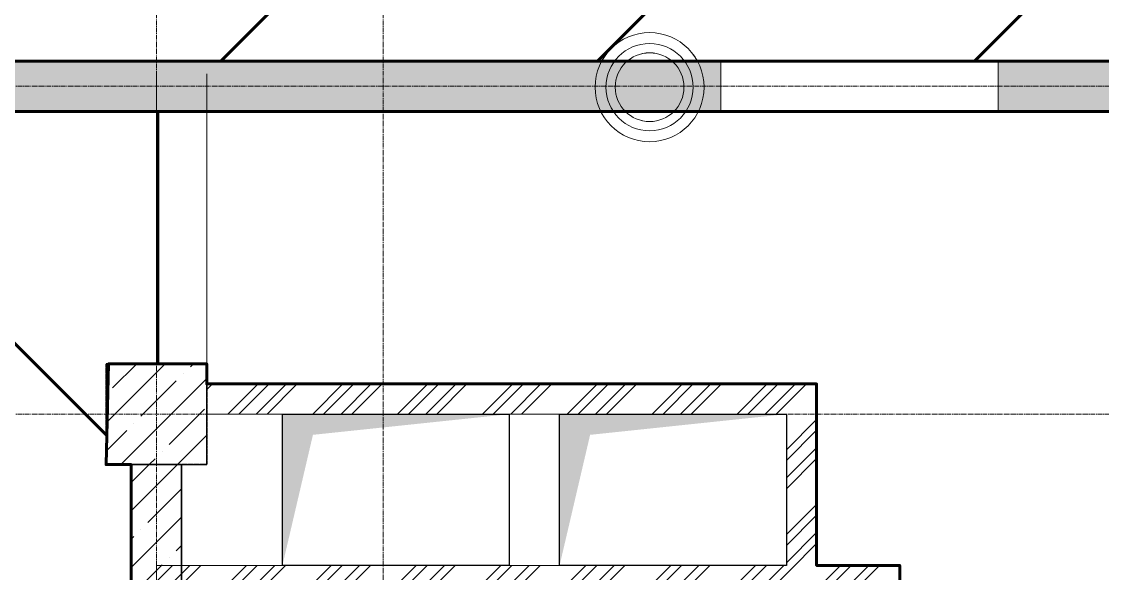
# Model space of a CAD drawing. Header units: millimetres. Extents: x 470010 to 1231400, y -134005 to 421770.
# Drawn here: x 699939 to 704228, y -7043 to -4855 of the extents above; entities that cross this region are included whole.
import ezdxf
from ezdxf.enums import TextEntityAlignment as Align

# ---------------------------------------------------------------- set-up
doc = ezdxf.new("R2010")
doc.units = ezdxf.units.MM
doc.linetypes.add('CENTER2', pattern=[28.575, 19.05, -3.175, 3.175, -3.175])
doc.linetypes.add('HIDDEN2', pattern=[4.7625, 3.175, -1.5875])
doc.layers.get('Defpoints').update_dxf_attribs({"color": 140})
for name, color, linetype, lineweight in [('0) шп потолок', 3, 'Continuous', 60), ('АР_Колонны', 70, 'Continuous', 30), ('АР_Стены ЖБ', 7, 'Continuous', 35), ('АР_Стены кирпич', 32, 'Continuous', 20), ('АР_Стены ПЕНОблок', 52, 'Continuous', 20), ('АР_Штриховка', 8, 'Continuous', 0)]:
    doc.layers.add(name, color=color, linetype=linetype, lineweight=lineweight)
doc.layers.add('АР_Делит', color=120, linetype='Continuous', lineweight=0, plot=False)
doc.layers.add('РД_Проем', color=230, linetype='Continuous', lineweight=0, plot=False)
doc.layers.add('РД_Оси_100', color=7, linetype='Continuous', lineweight=0, true_color=0x525252)
doc.layers.add('РД_проем_инж перемыч_подсчет', color=50, linetype='Continuous', plot=False)
doc.styles.add('style1', font='ARIALN.TTF')
pattern_1 = [(45, (602274.53, -216024.5), (-168.3798, 168.3798), []), (45, (602386.78, -216024.5), (-168.3798, 168.3798), [])]
pattern_2 = [(45, (-63444.08, -115658.25), (-168.3798, 168.3798), []), (45, (-63331.83, -115658.25), (-168.3798, 168.3798), [])]

# ---------------------------------------------------------------- blocks, each defined once
blk = doc.blocks.new('СОШ_2200_АР_ОСИ_М100_28.05.24')
at = {"layer": 'АР_Делит', "color": 251, "linetype": 'CENTER2', "true_color": 0x636466}
blk.add_line((-5954.958, 87200), (47367.08, 87200), dxfattribs=at)
at = {"layer": 'РД_Оси_100', "color": 251, "linetype": 'CENTER2', "true_color": 0x636466}
for p, q in [((27600, -6155), (27600, 139938.679)), ((-5954.958, 88500), (119910, 88500))]:
    blk.add_line(p, q, dxfattribs=at)
blk.add_lwpolyline([(28500, -6155), (28500, 139938.679)], dxfattribs=at)
blk = doc.blocks.new('A$C9108343f')
at = {"layer": 'АР_Штриховка', "linetype": 'Continuous', "lineweight": 0, "true_color": 0x000000}
h = blk.add_hatch(dxfattribs=at)
h.set_pattern_fill('AR-CONC', color=18, angle=45, style=0)
h.set_pattern_definition([(95, (-63444.08, -115658.25), (140.09465, 117.55338), [19.05, -209.55]), (40, (-63444.08, -115658.25), (-160.01845, 110.17673), [15.24, -167.64058]), (145.451445, (-63432.4, -115648.45), (-19.9238, 227.7301), [16.19001, -178.09024]), (91.1842, (-63480, -115622.33), (221.41024, 161.95341), [28.575, -314.325]), (141.63556, (-63461.55, -115608.83), (-7.08662, 342.82676), [24.28502, -267.1356]), (36.18415, (-63480, -115622.33), (-7.08662, 342.82676), [22.85997, -251.45973]), (66, (-63453.06, -115613.35), (179.51998, 34.89515), [19.05, -209.55]), (11, (-63453.06, -115613.35), (-86.53993, 173.9412), [15.24, -167.64]), (116.451445, (-63438.1, -115610.44), (92.98005, 208.83634), [16.19001, -178.08994]), (82.5, (-63444.08, -115658.25), (-57.605469, 61.973414), [0, -165.608, 0, -170.18, 0, -168.275]), (52.5, (-63444.08, -115658.25), (-23.589727, 118.087), [0, -97.028, 0, -161.798, 0, -64.135]), (12.5, (-63484.135, -115698.3), (99.927863, 91.826196), [0, -63.5, 0, -198.12, 0, -262.89]), (2.5, (-63502.1, -115716.26), (86.763904, 122.72239), [0, -82.55, 0, -131.572, 0, -186.69])])
h.paths.add_polyline_path([(31355, 95355), (31555, 95155), (34955, 95155), (34955, 95355)], flags=0)
h.paths.add_polyline_path([(34955, 95355), (34955, 95155), (36995, 95155), (36995, 95355)], flags=0)
h.paths.add_polyline_path([(38095, 95355), (38095, 95155), (40505, 95155), (40505, 95355)], flags=0)
h.paths.add_polyline_path([(40505, 95355), (40505, 95155), (41005, 95155), (41005, 95355)], flags=0)
h.paths.add_polyline_path([(41005, 95355), (41005, 95155), (42405, 95155), (42405, 95355)], flags=0)
h.paths.add_polyline_path([(43505, 95355), (43505, 95155), (43705, 95155), (43705, 95355)], flags=0)
h.paths.add_polyline_path([(43705, 95355), (43705, 95155), (43965, 95155), (43965, 95355)], flags=0)
h.paths.add_polyline_path([(45065, 95355), (45065, 95155), (46505, 95155), (46505, 95355)], flags=0)
h.paths.add_polyline_path([(46505, 95355), (46505, 95155), (47055, 95155), (47055, 95355)], flags=0)
h.paths.add_polyline_path([(48155, 95355), (48155, 95155), (48205, 95155), (48205, 95355)], flags=0)
h.paths.add_polyline_path([(48205, 95355), (48205, 95155), (52655, 95155), (52655, 95355)], flags=0)
h = blk.add_hatch(dxfattribs=at)
h.set_pattern_fill('AR-CONC', color=18, angle=45, style=0)
h.set_pattern_definition([(95, (-63444.08, -115658.25), (140.09465, 117.55338), [19.05, -209.55]), (40, (-63444.08, -115658.25), (-160.01845, 110.17673), [15.24, -167.64058]), (145.451445, (-63432.4, -115648.45), (-19.9238, 227.7301), [16.19001, -178.09024]), (91.1842, (-63480, -115622.33), (221.41024, 161.95341), [28.575, -314.325]), (141.63556, (-63461.55, -115608.83), (-7.08662, 342.82676), [24.28502, -267.1356]), (36.18415, (-63480, -115622.33), (-7.08662, 342.82676), [22.85997, -251.45973]), (66, (-63453.06, -115613.35), (179.51998, 34.89515), [19.05, -209.55]), (11, (-63453.06, -115613.35), (-86.53993, 173.9412), [15.24, -167.64]), (116.451445, (-63438.1, -115610.44), (92.98005, 208.83634), [16.19001, -178.08994]), (82.5, (-63444.08, -115658.25), (-57.605469, 61.973414), [0, -165.608, 0, -170.18, 0, -168.275]), (52.5, (-63444.08, -115658.25), (-23.589727, 118.087), [0, -97.028, 0, -161.798, 0, -64.135]), (12.5, (-63484.135, -115698.3), (99.927863, 91.826196), [0, -63.5, 0, -198.12, 0, -262.89]), (2.5, (-63502.1, -115716.26), (86.763904, 122.72239), [0, -82.55, 0, -131.572, 0, -186.69])])
h.paths.add_polyline_path([(34755, 94154), (34955, 94154), (34955, 94155), (34755, 94155)], flags=0)
h = blk.add_hatch(dxfattribs=at)
h.set_pattern_fill('ANSI32', color=18, scale=25, style=0)
h.set_pattern_definition([(45, (-63444.08, -115658.25), (-168.3798, 168.3798), []), (45, (-63331.83, -115658.25), (-168.3798, 168.3798), [])])
h.paths.add_polyline_path([(34955, 94075), (34955, 93955), (37255, 93955), (37375, 94075)], flags=0)
h = blk.add_hatch(dxfattribs=at)
h.set_pattern_fill('ANSI32', color=18, scale=25, angle=-360, style=0)
h.set_pattern_definition(pattern_2)
h.paths.add_polyline_path([(37375, 94075), (37255, 93955), (37255, 93355), (37295, 93325), (37375, 93355)], flags=0)
h = blk.add_hatch(dxfattribs=at)
h.set_pattern_fill('ANSI32', color=18, scale=25, angle=360, style=0)
h.set_pattern_definition(pattern_2)
h.paths.add_polyline_path([(37705, 93235), (37705, 93355), (37375, 93355), (37295, 93325), (37255, 93235)], flags=0)
h.paths.add_polyline_path([(37255, 93235), (37295, 93325), (37255, 93355), (34755, 93355), (34755, 93235)], flags=0)
at = {"color": 18, "linetype": 'Continuous', "true_color": 0x000000}
for p, q in [((35255, 93355), (35255, 93955)), ((35255, 93955), (36155, 93955)), ((36155, 93955), (36155, 93355)), ((36355, 93355), (36355, 93955)), ((36355, 93955), (37255, 93955)), ((37255, 93955), (37255, 93355)), ((36155, 93355), (35255, 93355)), ((37255, 93355), (36355, 93355))]:
    blk.add_line(p, q, dxfattribs=at)
for points in [[(35255, 93355), (35255, 93955), (35376.1, 93873.1), (36155, 93955)], [(36355, 93355), (36355, 93955), (36476.1, 93873.1), (37255, 93955)]]:
    blk.add_solid(points, dxfattribs=at)
at = {"layer": '0) шп потолок'}
for points in [[(31355, 95355), (40505, 95355)], [(31555, 95155), (31555, 90155), (34235, 90155), (34235, 93175), (34655, 93175), (34655, 93755), (34555, 93755), (34565, 94155), (34955, 94155), (34955, 94075), (37375, 94075), (37375, 93355), (37705, 93355), (37705, 93235)], [(31555, 95155), (40505, 95155)], [(34760, 94155), (34760, 95155)]]:
    blk.add_lwpolyline(points, dxfattribs=at)
at = {"layer": 'АР_Делит', "color": 18, "true_color": 0x000000}
for radius in [216.3, 173, 136.2]:
    blk.add_circle((36712.1, 95251.6), radius, dxfattribs=at)
at = {"layer": 'АР_Колонны', "color": 18, "linetype": 'HIDDEN2', "lineweight": 25, "true_color": 0x000000}
for p, q in [((34555, 94155), (34955, 94155)), ((34555, 93755), (34555, 94155)), ((34955, 94155), (34955, 93755)), ((34955, 93755), (34555, 93755))]:
    blk.add_line(p, q, dxfattribs=at)
at = {"layer": 'АР_Колонны', "color": 18, "linetype": 'Continuous', "lineweight": 15, "true_color": 0x000000}
for p, q in [((34955, 94155), (34555, 94155)), ((34555, 94155), (34555, 93755)), ((34955, 94155), (34555, 94155)), ((34555, 94155), (34555, 93755)), ((34955, 93755), (34955, 94155)), ((34955, 93755), (34955, 94155)), ((34555, 93755), (34955, 93755)), ((34555, 93755), (34955, 93755))]:
    blk.add_line(p, q, dxfattribs=at)
at = {"layer": 'АР_Стены ЖБ', "color": 18, "linetype": 'Continuous', "lineweight": 30, "true_color": 0x000000}
for p, q in [((34955, 94155), (34555, 94155)), ((34555, 94155), (34555, 93755)), ((34955, 93755), (34955, 94155)), ((34555, 93755), (34955, 93755))]:
    blk.add_line(p, q, dxfattribs=at)
at = {"layer": 'АР_Стены ЖБ', "color": 18, "linetype": 'Continuous', "lineweight": 35, "true_color": 0x000000}
for p, q in [((34855, 93755), (34655, 93755)), ((34655, 93755), (34655, 93355)), ((34855, 93355), (34855, 93755)), ((34655, 93355), (34655, 93175)), ((34855, 93175), (34855, 93355))]:
    blk.add_line(p, q, dxfattribs=at)
at = {"layer": 'АР_Стены кирпич', "color": 18, "linetype": 'Continuous', "lineweight": 20, "true_color": 0x000000}
for p, q in [((34955, 94075), (34955, 93955)), ((37375, 94075), (34955, 94075)), ((37375, 93355), (37375, 94075)), ((34955, 93955), (37255, 93955)), ((37255, 93955), (37255, 93355)), ((37255, 93355), (34755, 93355)), ((34755, 93355), (34755, 93235)), ((37705, 93355), (37375, 93355)), ((37705, 93235), (37705, 93355))]:
    blk.add_line(p, q, dxfattribs=at)
at = {"layer": 'АР_Стены ПЕНОблок', "color": 18, "linetype": 'Continuous', "lineweight": 20, "true_color": 0x000000}
for p, q in [((34955, 95355), (31355, 95355)), ((36995, 95355), (34955, 95355)), ((36995, 95155), (36995, 95355)), ((38095, 95355), (38095, 95155)), ((40505, 95355), (38095, 95355)), ((31555, 95155), (34955, 95155)), ((34955, 95155), (36995, 95155)), ((38095, 95155), (40505, 95155)), ((34955, 94155), (34755, 94155)), ((34755, 94155), (34755, 94154)), ((34755, 94154), (34955, 94154)), ((34955, 94154), (34955, 94155))]:
    blk.add_line(p, q, dxfattribs=at)
at = {"layer": 'АР_Штриховка', "color": 18, "linetype": 'Continuous', "lineweight": 5, "true_color": 0x000000}
for p, q in [((34555, 94145), (34565, 94155)), ((34555, 93920.5), (34789.5, 94155)), ((34581, 94058.8), (34677.2, 94155)), ((34889.7, 94143), (34901.7, 94155)), ((34861.7, 94114.9), (34861.7, 94114.9)), ((34614, 93755), (34955, 94096)), ((34693.3, 93946.5), (34833.6, 94086.9)), ((34805.5, 93834.3), (34945.8, 93974.6)), ((34555, 93808.2), (34637.2, 93890.4)), ((34665.2, 93918.5), (34665.2, 93918.5)), ((34838.5, 93755), (34955, 93871.5)), ((34777.5, 93806.2), (34777.5, 93806.2)), ((34726.2, 93755), (34749.4, 93778.2)), ((34655, 93571.5), (34838.5, 93755)), ((34655, 93683.7), (34726.2, 93755)), ((34950.8, 93755), (34955, 93759.2)), ((34721.3, 93525.6), (34855, 93659.2)), ((34663, 93355), (34855, 93547)), ((34655, 93459.2), (34665.2, 93469.5)), ((34693.3, 93497.5), (34693.3, 93497.5)), ((34833.6, 93413.3), (34855, 93434.7)), ((34805.5, 93385.3), (34805.5, 93385.3)), ((34655, 93347), (34663, 93355)), ((34655, 93234.7), (34775.3, 93355)), ((34775.3, 93355), (34777.5, 93357.2))]:
    blk.add_line(p, q, dxfattribs=at)
at = {"layer": 'РД_Проем', "color": 18, "linetype": 'Continuous', "lineweight": 15, "true_color": 0x000000}
for p, q in [((38095, 95355), (36995, 95355)), ((34755, 94155), (34755, 95155)), ((34955, 94155), (34955, 95155)), ((38095, 95155), (36995, 95155))]:
    blk.add_line(p, q, dxfattribs=at)
at = {"layer": 'РД_проем_инж перемыч_подсчет', "color": 18, "linetype": 'Continuous', "lineweight": 15, "true_color": 0x000000}
for p, q in [((38291, 95355), (36791, 95355)), ((34755, 94154), (34755, 95304)), ((34955, 94154), (34955, 95304)), ((38291, 95155), (36791, 95155))]:
    blk.add_line(p, q, dxfattribs=at)
at = {"layer": 'РД_Оси_100'}
blk.add_blockref('СОШ_2200_АР_ОСИ_М100_28.05.24', (7155, 6755), dxfattribs=at)
at = {"layer": 'Defpoints', "color": 18, "true_color": 0x000000, "style": 'style1'}
for p in [(143949.3, 316089.1), (143975, 281639.5), (143890.4, 273244.7), (143840, 264276.8), (143967.8, 254892.4), (12252, 104178.1), (12382.6, 96023.1)]:
    blk.add_attdef('АР-ПОМЕЩЕНИЕ:НАИМЕНОВАНИЕ', text='', height=100, dxfattribs=at).set_placement(p, align=Align.MIDDLE)
at = {"layer": 'Defpoints', "color": 18, "true_color": 0x000000, "style": 'style1', "flags": 8}
for p in [(143951.3, 279099.1), (143848.3, 269251.1), (143875.3, 260094.2), (144049.7, 250824.7), (163419.3, 238153.4), (155897.5, 237966), (183037.2, 237966), (143342.9, 237876.2)]:
    blk.add_attdef('АР-ПОМЕЩЕНИЕ:НАИМЕНОВАНИЕ', text='', height=100, dxfattribs=at).set_placement(p, align=Align.MIDDLE)

msp = doc.modelspace()

# ---------------------------------------------------------------- hatches: boundary and pattern name
at = {"layer": '0) шп потолок'}
h = msp.add_hatch(dxfattribs=at)
h.set_pattern_fill('ANSI31', color=3, scale=333)
h.paths.add_polyline_path([(714593.57, 6788.758), (712723.57, 6788.758), (712723.57, 6488.758), (712473.57, 6488.758), (712473.57, 3788.758), (712473.57, 2938.758), (712723.57, 2938.758), (712723.57, 2438.758), (712473.57, 2438.758), (712473.57, -2461.242), (712723.57, -2461.242), (712723.57, -2961.242), (714593.57, -2961.242)])
h.paths.add_polyline_path([(712753.57, 6599.212, -1), (712999.455, 6599.212, -1)], flags=16)
h.paths.add_polyline_path([(718363.57, -3011.242), (718273.57, -3011.242), (714593.57, -3011.242), (712723.57, -2961.242), (712723.57, -2989.526), (711945.1, -2989.526), (711323.57, -2961.242), (710019.577, -2961.242), (708193.571, -2961.242), (706723.57, -2961.242), (706223.57, -2961.242), (706223.57, -2811.242), (704923.57, -2811.242), (704883.7, -2811.242), (704523.57, -2811.242), (702823.57, -2811.242), (701473.57, -2811.242), (697285.158, -2811.242), (697273.57, -2822.83), (697273.57, -3061.242), (696773.57, -3061.242), (696773.57, -2811.242), (696273.57, -2811.242), (694673.57, -2811.242), (692773.57, -2811.242), (692773.57, -3211.242), (692773.57, -4811.242), (692773.57, -6211.242), (693537.728, -6211.242), (695721.755, -6211.242), (696873.57, -6211.242), (697073.57, -6211.242), (697073.57, -5011.242), (700673.57, -5011.242), (702713.57, -5011.242), (704009.577, -5011.242), (706223.57, -5011.242), (706723.573, -5011.242), (708123.57, -5011.242), (709453.57, -5011.242), (709683.57, -5011.242), (710983.57, -5011.242), (712223.57, -5011.242), (712773.57, -5011.242), (714142.501, -5011.242), (718363.57, -5011.242), (718363.57, -4711.242)])
h.paths.add_polyline_path([(717877.889, -3302.242), (717877.889, -3085.57), (718297.563, -3085.57), (718297.563, -3302.242)], flags=16)
h.paths.add_polyline_path([(717876.889, -4728.57), (718296.563, -4728.57), (718296.563, -4945.242), (717876.889, -4945.242)], flags=16)
at = {"layer": '0) шп потолок', "true_color": 0xf26722}
h = msp.add_hatch(dxfattribs=at)
h.set_pattern_fill('ANSI31', color=30, scale=333, angle=90)
h.paths.add_polyline_path([(699953.57, -7191.242), (700373.57, -7191.242), (700373.57, -6611.242), (700273.57, -6611.242), (700273.57, -6211.242), (700473.57, -6211.242), (700473.57, -5211.242), (697273.57, -5211.242), (697273.57, -10211.242), (699953.57, -10211.242)])
at = {"layer": 'АР_Штриховка', "linetype": 'Continuous', "lineweight": 0, "true_color": 0x000000}
h = msp.add_hatch(dxfattribs=at)
h.set_pattern_fill('AR-CONC', color=18, angle=45, style=0)
h.set_pattern_definition([(95, (602274.53, -216024.49), (140.09465, 117.55338), [19.05, -209.55]), (40, (602274.53, -216024.5), (-160.01845, 110.17673), [15.24, -167.64058]), (145.451445, (602286.2, -216014.7), (-19.9238, 227.7301), [16.19001, -178.09024]), (91.1842, (602238.6, -215988.57), (221.41024, 161.95341), [28.575, -314.325]), (141.63556, (602257.06, -215975.07), (-7.08662, 342.82676), [24.28502, -267.1356]), (36.18415, (602238.6, -215988.57), (-7.08662, 342.82676), [22.85997, -251.45973]), (66, (602265.55, -215979.59), (179.51998, 34.89515), [19.05, -209.55]), (11, (602265.55, -215979.59), (-86.53993, 173.9412), [15.24, -167.64]), (116.451445, (602280.51, -215976.68), (92.98005, 208.83634), [16.19001, -178.08994]), (82.5, (602274.53, -216024.49), (-57.605469, 61.973414), [0, -165.608, 0, -170.18, 0, -168.275]), (52.5, (602274.53, -216024.49), (-23.589727, 118.087), [0, -97.028, 0, -161.798, 0, -64.135]), (12.5, (602234.48, -216064.544), (99.927863, 91.826196), [0, -63.5, 0, -198.12, 0, -262.89]), (2.5, (602216.52, -216082.5), (86.763904, 122.72239), [0, -82.55, 0, -131.572, 0, -186.69])])
h.paths.add_polyline_path([(697073.57, -5011.242), (697273.57, -5211.242), (700673.57, -5211.242), (700673.57, -5011.242)], flags=0)
h.paths.add_polyline_path([(700673.57, -5011.242), (700673.57, -5211.242), (702713.57, -5211.242), (702713.57, -5011.242)], flags=0)
h.paths.add_polyline_path([(703813.57, -5011.242), (703813.57, -5211.242), (706223.57, -5211.242), (706223.57, -5011.242)], flags=0)
h.paths.add_polyline_path([(706223.57, -5011.242), (706223.57, -5211.242), (706723.573, -5211.242), (706723.573, -5011.242)], flags=0)
h.paths.add_polyline_path([(706723.573, -5011.242), (706723.573, -5211.242), (708123.57, -5211.242), (708123.57, -5011.242)], flags=0)
h.paths.add_polyline_path([(709223.57, -5011.242), (709223.57, -5211.242), (709423.57, -5211.242), (709423.57, -5011.242)], flags=0)
h.paths.add_polyline_path([(709423.57, -5011.242), (709423.57, -5211.242), (709683.57, -5211.242), (709683.57, -5011.242)], flags=0)
h.paths.add_polyline_path([(710783.57, -5011.242), (710783.57, -5211.242), (712223.57, -5211.242), (712223.57, -5011.242)], flags=0)
h.paths.add_polyline_path([(712223.57, -5011.242), (712223.57, -5211.242), (712773.57, -5211.242), (712773.57, -5011.242)], flags=0)
h.paths.add_polyline_path([(713873.57, -5011.242), (713873.57, -5211.242), (713923.57, -5211.242), (713923.57, -5011.242)], flags=0)
h.paths.add_polyline_path([(713923.57, -5011.242), (713923.57, -5211.242), (718373.57, -5211.242), (718373.57, -5011.242)], flags=0)
h = msp.add_hatch(dxfattribs=at)
h.set_pattern_fill('AR-CONC', color=18, angle=45, style=0)
h.set_pattern_definition([(95, (602274.53, -216024.49), (140.09465, 117.55338), [19.05, -209.55]), (40, (602274.53, -216024.5), (-160.01845, 110.17673), [15.24, -167.64058]), (145.451445, (602286.2, -216014.7), (-19.9238, 227.7301), [16.19001, -178.09024]), (91.1842, (602238.6, -215988.57), (221.41024, 161.95341), [28.575, -314.325]), (141.63556, (602257.06, -215975.07), (-7.08662, 342.82676), [24.28502, -267.1356]), (36.18415, (602238.6, -215988.57), (-7.08662, 342.82676), [22.85997, -251.45973]), (66, (602265.55, -215979.59), (179.51998, 34.89515), [19.05, -209.55]), (11, (602265.55, -215979.59), (-86.53993, 173.9412), [15.24, -167.64]), (116.451445, (602280.51, -215976.68), (92.98005, 208.83634), [16.19001, -178.08994]), (82.5, (602274.53, -216024.49), (-57.605469, 61.973414), [0, -165.608, 0, -170.18, 0, -168.275]), (52.5, (602274.53, -216024.49), (-23.589727, 118.087), [0, -97.028, 0, -161.798, 0, -64.135]), (12.5, (602234.48, -216064.544), (99.927863, 91.826196), [0, -63.5, 0, -198.12, 0, -262.89]), (2.5, (602216.52, -216082.5), (86.763904, 122.72239), [0, -82.55, 0, -131.572, 0, -186.69])])
h.paths.add_polyline_path([(700473.57, -6212.242), (700673.57, -6212.242), (700673.57, -6211.242), (700473.57, -6211.242)], flags=0)
h = msp.add_hatch(dxfattribs=at)
h.set_pattern_fill('ANSI32', color=18, scale=25, style=0)
h.set_pattern_definition([(45, (602274.53, -216024.5), (-168.3798, 168.3798), []), (45, (602386.78, -216024.5), (-168.3798, 168.3798), [])])
h.paths.add_polyline_path([(700673.57, -6291.242), (700673.57, -6411.242), (702973.57, -6411.242), (703093.57, -6291.242)], flags=0)
h = msp.add_hatch(dxfattribs=at)
h.set_pattern_fill('ANSI32', color=18, scale=25, angle=-360, style=0)
h.set_pattern_definition(pattern_1)
h.paths.add_polyline_path([(703093.57, -6291.242), (702973.57, -6411.242), (702973.57, -7011.242), (703013.57, -7041.242), (703093.57, -7011.242)], flags=0)
h = msp.add_hatch(dxfattribs=at)
h.set_pattern_fill('ANSI32', color=18, scale=25, angle=360, style=0)
h.set_pattern_definition(pattern_1)
h.paths.add_polyline_path([(703423.573, -7131.242), (703423.573, -7011.242), (703093.57, -7011.242), (703013.57, -7041.242), (702973.57, -7131.242)], flags=0)
h.paths.add_polyline_path([(702973.57, -7131.242), (703013.57, -7041.242), (702973.57, -7011.242), (700473.57, -7011.242), (700473.57, -7131.242)], flags=0)

# ---------------------------------------------------------------- linework, layer by layer
at = {"color": 18, "linetype": 'Continuous', "true_color": 0x000000}
for p, q in [((700973.57, -7011.242), (700973.57, -6411.242)), ((700973.57, -6411.242), (701873.57, -6411.242)), ((701873.57, -6411.242), (701873.57, -7011.242)), ((702073.57, -7011.242), (702073.57, -6411.242)), ((702073.57, -6411.242), (702973.57, -6411.242)), ((702973.57, -6411.242), (702973.57, -7011.242)), ((701873.57, -7011.242), (700973.57, -7011.242)), ((702973.57, -7011.242), (702073.57, -7011.242))]:
    msp.add_line(p, q, dxfattribs=at)
for points in [[(700973.57, -7011.242), (700973.57, -6411.242), (701094.754, -6493.188), (701873.57, -6411.242)], [(702073.57, -7011.242), (702073.57, -6411.242), (702194.754, -6493.188), (702973.57, -6411.242)]]:
    msp.add_solid(points, dxfattribs=at)
at = {"layer": '0) шп потолок'}
for points in [[(697073.57, -5011.242), (706223.57, -5011.242)], [(697273.57, -5211.242), (697273.57, -10211.242), (699953.57, -10211.242), (699953.57, -7191.242), (700373.57, -7191.242), (700373.57, -6611.242), (700273.57, -6611.242), (700283.59, -6211.242), (700673.57, -6211.242), (700673.57, -6291.242), (703093.57, -6291.242), (703093.57, -7011.242), (703423.573, -7011.242), (703423.573, -7131.242)], [(697273.57, -5211.242), (706223.57, -5211.242)], [(700478.58, -6211.242), (700478.58, -5211.242)]]:
    msp.add_lwpolyline(points, dxfattribs=at)
at = {"layer": 'АР_Делит', "color": 18, "true_color": 0x000000}
for radius in [216.336, 173.036, 136.212]:
    msp.add_circle((702430.739, -5114.629), radius, dxfattribs=at)
at = {"layer": 'АР_Колонны', "color": 18, "linetype": 'HIDDEN2', "lineweight": 25, "true_color": 0x000000}
for p, q in [((700273.57, -6211.242), (700673.57, -6211.242)), ((700273.57, -6611.242), (700273.57, -6211.242)), ((700673.57, -6211.242), (700673.57, -6611.242)), ((700673.57, -6611.242), (700273.57, -6611.242))]:
    msp.add_line(p, q, dxfattribs=at)
at = {"layer": 'АР_Колонны', "color": 18, "linetype": 'Continuous', "lineweight": 15, "true_color": 0x000000}
for p, q in [((700673.57, -6211.242), (700273.57, -6211.242)), ((700273.57, -6211.242), (700273.57, -6611.242)), ((700673.57, -6211.242), (700273.57, -6211.242)), ((700273.57, -6211.242), (700273.57, -6611.242)), ((700673.57, -6611.242), (700673.57, -6211.242)), ((700673.57, -6611.242), (700673.57, -6211.242)), ((700273.57, -6611.242), (700673.57, -6611.242)), ((700273.57, -6611.242), (700673.57, -6611.242))]:
    msp.add_line(p, q, dxfattribs=at)
at = {"layer": 'АР_Стены ЖБ', "color": 18, "linetype": 'Continuous', "lineweight": 30, "true_color": 0x000000}
for p, q in [((700673.57, -6211.242), (700273.57, -6211.242)), ((700273.57, -6211.242), (700273.57, -6611.242)), ((700673.57, -6611.242), (700673.57, -6211.242)), ((700273.57, -6611.242), (700673.57, -6611.242))]:
    msp.add_line(p, q, dxfattribs=at)
at = {"layer": 'АР_Стены ЖБ', "color": 18, "linetype": 'Continuous', "lineweight": 35, "true_color": 0x000000}
for p, q in [((700573.57, -6611.242), (700373.57, -6611.242)), ((700373.57, -6611.242), (700373.57, -7011.242)), ((700573.57, -7011.242), (700573.57, -6611.242)), ((700373.57, -7011.242), (700373.57, -7191.242)), ((700573.57, -7191.242), (700573.57, -7011.242))]:
    msp.add_line(p, q, dxfattribs=at)
at = {"layer": 'АР_Стены кирпич', "color": 18, "linetype": 'Continuous', "lineweight": 20, "true_color": 0x000000}
for p, q in [((700673.57, -6291.242), (700673.57, -6411.242)), ((703093.57, -6291.242), (700673.57, -6291.242)), ((703093.57, -7011.242), (703093.57, -6291.242)), ((700673.57, -6411.242), (702973.57, -6411.242)), ((702973.57, -6411.242), (702973.57, -7011.242)), ((702973.57, -7011.242), (700473.57, -7011.242)), ((700473.57, -7011.242), (700473.57, -7131.242)), ((703423.573, -7011.242), (703093.57, -7011.242)), ((703423.573, -7131.242), (703423.573, -7011.242))]:
    msp.add_line(p, q, dxfattribs=at)
at = {"layer": 'АР_Стены ПЕНОблок', "color": 18, "linetype": 'Continuous', "lineweight": 20, "true_color": 0x000000}
for p, q in [((700673.57, -5011.242), (697073.57, -5011.242)), ((702713.57, -5011.242), (700673.57, -5011.242)), ((702713.57, -5211.242), (702713.57, -5011.242)), ((703813.57, -5011.242), (703813.57, -5211.242)), ((706223.57, -5011.242), (703813.57, -5011.242)), ((697273.57, -5211.242), (700673.57, -5211.242)), ((700673.57, -5211.242), (702713.57, -5211.242)), ((703813.57, -5211.242), (706223.57, -5211.242)), ((700673.57, -6211.242), (700473.57, -6211.242)), ((700473.57, -6211.242), (700473.57, -6212.242)), ((700473.57, -6212.242), (700673.57, -6212.242)), ((700673.57, -6212.242), (700673.57, -6211.242))]:
    msp.add_line(p, q, dxfattribs=at)
at = {"layer": 'АР_Штриховка', "color": 18, "linetype": 'Continuous', "lineweight": 5, "true_color": 0x000000}
for p, q in [((700273.57, -6221.262), (700283.59, -6211.242)), ((700273.57, -6445.769), (700508.096, -6211.242)), ((700299.637, -6307.448), (700395.843, -6211.242)), ((700608.334, -6223.258), (700620.35, -6211.242)), ((700332.603, -6611.242), (700673.57, -6270.275)), ((700411.891, -6419.701), (700552.207, -6279.385)), ((700524.144, -6531.954), (700664.46, -6391.638)), ((700273.57, -6558.022), (700355.764, -6475.828)), ((700557.109, -6611.242), (700673.57, -6494.782)), ((700444.856, -6611.242), (700468.017, -6588.081)), ((700373.57, -6794.782), (700557.109, -6611.242)), ((700373.57, -6682.528), (700444.856, -6611.242)), ((700669.363, -6611.242), (700673.57, -6607.035)), ((700439.954, -6840.651), (700573.57, -6707.035)), ((700381.616, -7011.242), (700573.57, -6819.288)), ((700373.57, -6907.035), (700383.827, -6896.777)), ((700552.207, -6952.904), (700573.57, -6931.541)), ((700373.57, -7019.288), (700381.616, -7011.242)), ((700373.57, -7131.541), (700493.869, -7011.242)), ((700493.869, -7011.242), (700496.08, -7009.031))]:
    msp.add_line(p, q, dxfattribs=at)
at = {"layer": 'РД_Проем', "color": 18, "linetype": 'Continuous', "lineweight": 15, "true_color": 0x000000}
for p, q in [((703813.57, -5011.242), (702713.57, -5011.242)), ((700473.57, -6211.242), (700473.57, -5211.242)), ((700673.57, -6211.242), (700673.57, -5211.242)), ((703813.57, -5211.242), (702713.57, -5211.242))]:
    msp.add_line(p, q, dxfattribs=at)
at = {"layer": 'РД_проем_инж перемыч_подсчет', "color": 18, "linetype": 'Continuous', "lineweight": 15, "true_color": 0x000000}
for p, q in [((704009.577, -5011.242), (702509.577, -5011.242)), ((700473.57, -6212.242), (700473.57, -5062.242)), ((700673.57, -6212.242), (700673.57, -5062.242)), ((704009.577, -5211.242), (702509.577, -5211.242))]:
    msp.add_line(p, q, dxfattribs=at)

# ---------------------------------------------------------------- block references
msp.add_blockref('A$C9108343f', (665718.612, -100366.242))
at = {"layer": 'РД_Оси_100'}
msp.add_blockref('СОШ_2200_АР_ОСИ_М100_28.05.24', (672873.57, -93611.242), dxfattribs=at)

doc.saveas('drawing.dxf')
